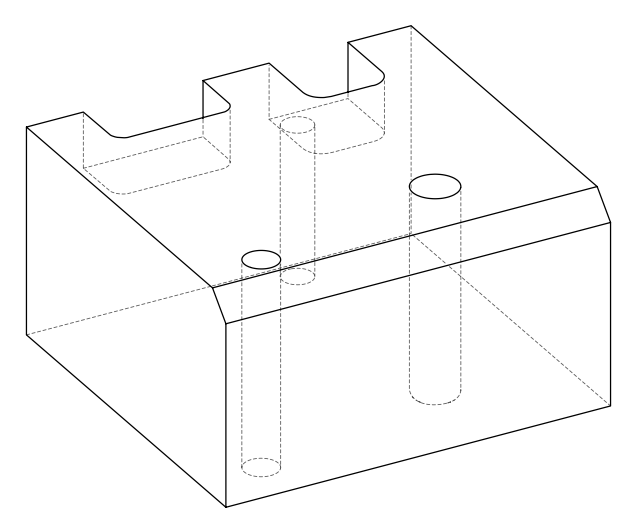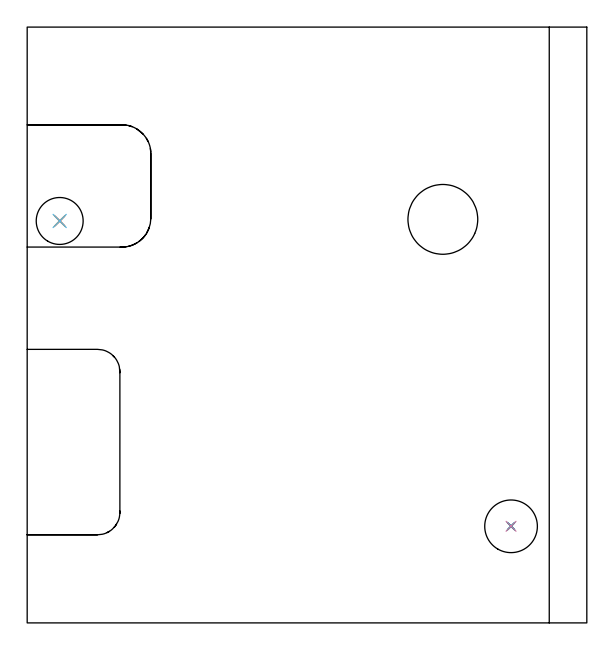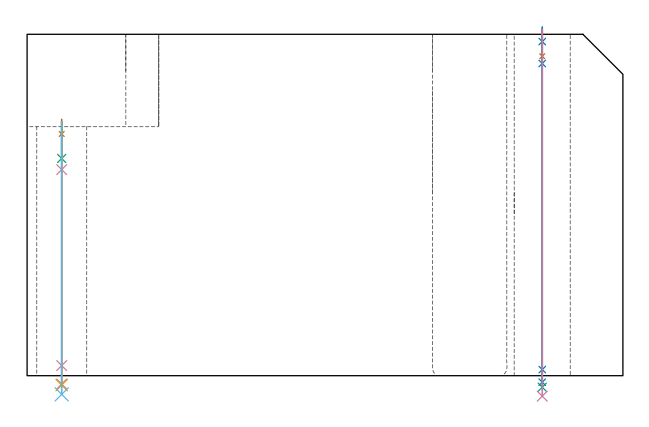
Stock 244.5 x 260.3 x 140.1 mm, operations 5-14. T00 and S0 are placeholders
(PLAN: 14 operations, 11 tool changes, 39.3 min)
(1 AREA_MILL | FG_CHAMFER_SURFACE | UGT0205_001 | 12.81 min | 35007 mm3)
(2 MILL_SLOT | SLOT_PARTIAL_RECTANGULAR | NXT0201_012 | Follow Part, ap 4, ae 75% | 6.3 min | 106715 mm3)
(3 MILL_SLOT_1 | SLOT_PARTIAL_RECTANGULAR_1 | NXT0201_012 | Follow Part, ap 4, ae 75% | 10.4 min | 122777 mm3)
(4 MILL_THROUGH_HOLE_FROM_SOLID_MATERIAL | STEP1HOLE_2 | NXT0201_007 | Circular | 6.34 min | 102023 mm3)
(5 SPOT_DRILL | STEP1HOLE | NXT0321_9005460120000 | 0.06 min | 176 mm3)
(6 SPOT_DRILL_1 | STEP1HOLE_1 | NXT0321_9005460120000 | 0.05 min | 194 mm3)
(7 DRILL_BLIND_HOLE_INTO_CENTER | STEP1HOLE | NXT0301_058 | 0.07 min | 584 mm3)
(8 GUN_DRILL_THROUGH_HOLE | STEP1HOLE | UGT0307_005 | 0.51 min | 4854 mm3)
(9 DRILL_TO_ENLARGE_THROUGH_HOLE | STEP1HOLE | NXT0301_101 | 0.44 min | 7927 mm3)
(10 DRILL_TO_ENLARGE_THROUGH_HOLE_1 | STEP1HOLE | UGT0301_050 | 0.46 min | 20155 mm3)
(11 DRILL_BLIND_HOLE_INTO_CENTER_1 | STEP1HOLE_1 | NXT0301_125 | 0.05 min | 170 mm3)
(12 GUN_DRILL_THROUGH_HOLE_1 | STEP1HOLE_1 | UGT0307_001 | 0.62 min | 2566 mm3)
(13 SPADE_DRILL_TO_ENLARGE_THROUGH_HOLE | STEP1HOLE_1 | UGT0306_005 | 0.59 min | 20186 mm3)
(14 DRILL_TO_ENLARGE_THROUGH_HOLE_2 | STEP1HOLE_1 | UGT0301_055 | 0.6 min | 35074 mm3)
(TOOL UGT0205_001 | Chamfer Mill 20 x 3 x 45 deg. | D20 FL50 Z2)
(TOOL NXT0201_012 | ENDMILL 16mm [2P460-1600-NA 1630] | D16 FL38 Z6)
(TOOL NXT0201_007 | ENDMILL 25mm [R216.25-25050GCK54P 1620] | D25 R3 FL54 Z5)
(TOOL NXT0321_9005460120000 | NC Spot Drill, 142deg, 12mm, Carbide, Uncoated | D12 PA142 FL30 Z2)
(TOOL NXT0301_058 | Carbide Drill 8.7mm [860.1-0870-026A1-MM 2214] | D8.7 PA140 FL47 Z2)
(TOOL UGT0307_005 | Gun Drill 8.3 mm | D8.3 PA130 FL24 Z1)
(TOOL NXT0301_101 | Carbide Drill 13mm [860.1-1300-104A1-MM 2214] | D13 PA140 FL123 Z2)
(TOOL UGT0301_050 | Twist Drill 20.5 mm | D20.5 PA118 FL145 Z2)
(TOOL NXT0301_125 | Carbide Drill 6mm [861.1-0600-018A1-GP GC34] | D6 PA150 FL18.7 Z2)
(TOOL UGT0307_001 | Gun Drill 5 mm | D5 PA130 FL24 Z1)
(TOOL UGT0306_005 | Spade Drill 14.5mm | D14.5 PA132 FL10 Z2)
(TOOL UGT0301_055 | Twist Drill 23 mm | D23 PA118 FL155 Z2)
(OP 5 SPOT_DRILL)
G17 G21 G94 G90
T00 M6
G54
G17 G0 G90 X14.2 Y175.6 S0 M3
G43 Z150.1 H0
G94 G81 G98 Z99.2 F250. R105.2
G80
M5
M2
(OP 6 SPOT_DRILL_1)
G17 G21 G94 G90
T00 M6
G54
G17 G0 G90 X211.4 Y42.2 S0 M3
G43 Z150.1 H0
G94 G81 G98 Z137.1 F250. R143.1
G80
M5
M2
(OP 7 DRILL_BLIND_HOLE_INTO_CENTER)
G17 G21 G94 G90
T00 M6
G54
G17 G0 G90 X14.2 Y175.6 S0 M3
G43 Z150.1 H1
G94 G81 G98 Z89.15 F250. R104.2
G80
M5
M2
(OP 8 GUN_DRILL_THROUGH_HOLE)
G17 G21 G94 G90
T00 M6
G54
G17 G0 G90 X14.2 Y175.6 M8
G43 Z150.1 H0
Z98.956
S716 M3
G94 G1 Z84.575 F125. M26
G4 X.084
Z4.15 F250.
G4 X.084
Z-3.435 F125.
G4 X.084
M5
M9
G0 Z98.956
Z150.1
M2
(OP 9 DRILL_TO_ENLARGE_THROUGH_HOLE)
G17 G21 G94 G90
T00 M6
G54
G17 G0 G90 X14.2 Y175.6 S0 M3
G43 Z150.1 H1
G94 G73 G98 Z-3.866 F250. Q11.785 R104.2
G80
M5
M2
(OP 10 DRILL_TO_ENLARGE_THROUGH_HOLE_1)
G17 G21 G94 G90
T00 M6
G54
G17 G0 G90 X14.2 Y175.6 S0 M3
G43 Z150.1 H0
G94 G73 G98 Z-7.659 F250. Q18.31 R104.2
G80
M5
M2
(OP 11 DRILL_BLIND_HOLE_INTO_CENTER_1)
G17 G21 G94 G90
T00 M6
G54
G17 G0 G90 X211.4 Y42.2 S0 M3
G43 Z150.1 H1
G94 G81 G98 Z131.1 F250. R142.1
G80
M5
M2
(OP 12 GUN_DRILL_THROUGH_HOLE_1)
G17 G21 G94 G90
T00 M6
G54
G17 G0 G90 X211.4 Y42.2 M8
G43 Z150.1 H0
Z137.29
S716 M3
G94 G1 Z128.104 F125. M26
G4 X.084
Z2.5 F250.
G4 X.084
Z-2.666 F125.
G4 X.084
M5
M9
G0 Z137.29
Z150.1
M2
(OP 13 SPADE_DRILL_TO_ENLARGE_THROUGH_HOLE)
G17 G21 G94 G90
T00 M6
G54
G17 G0 G90 X211.4 Y42.2 S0 M3
G43 Z150.1 H0
G94 G73 G98 Z-4.728 F250. Q14.483 R142.1
G80
M5
M2
(OP 14 DRILL_TO_ENLARGE_THROUGH_HOLE_2)
G17 G21 G94 G90
T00 M6
G54
G17 G0 G90 X211.4 Y42.2 S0 M3
G43 Z150.1 H0
G94 G73 G98 Z-8.41 F250. Q21.216 R142.1
G80
M5
M2
